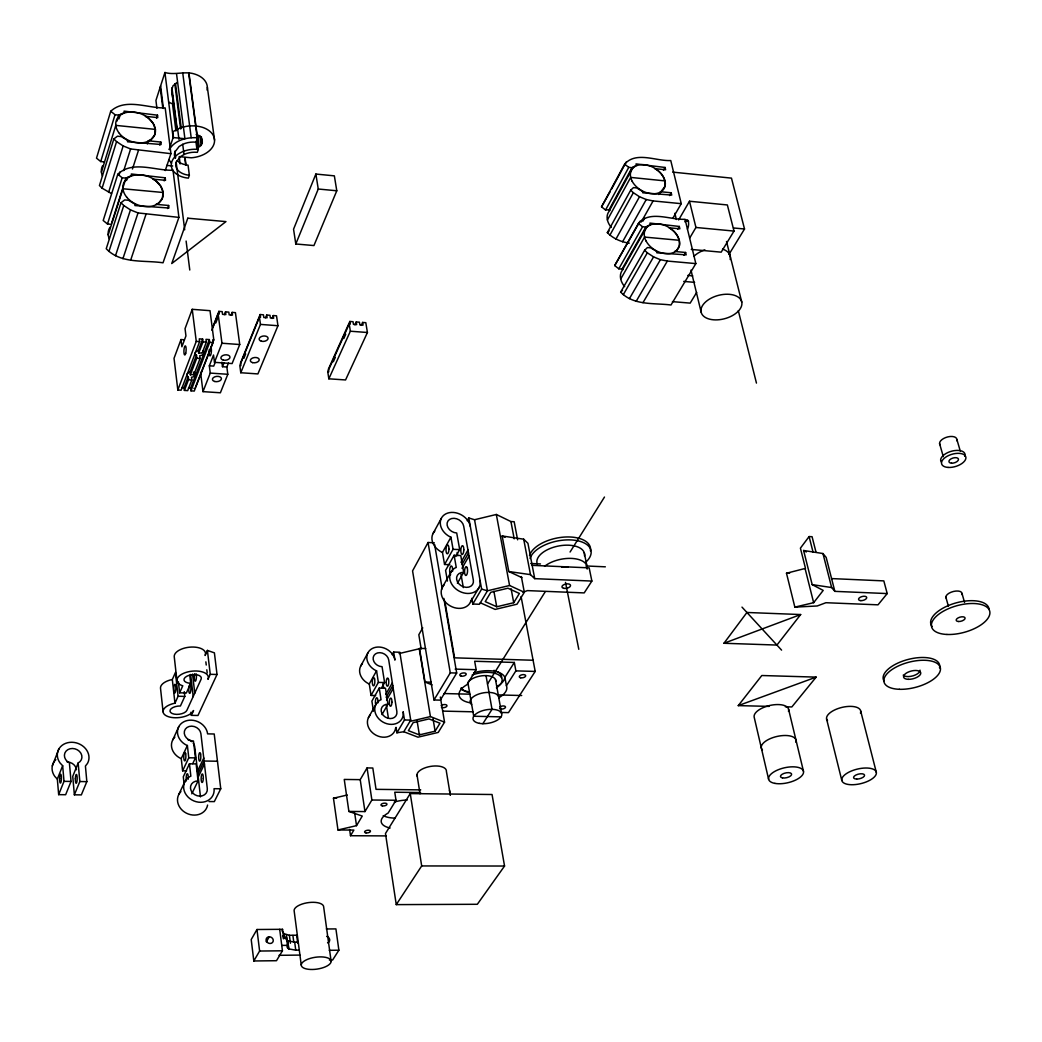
<?xml version="1.0" encoding="UTF-8"?>
<svg xmlns="http://www.w3.org/2000/svg" width="1042" height="1042" viewBox="0 0 1042 1042"><rect width="100%" height="100%" fill="white"/><g stroke="black" fill="none" stroke-linecap="round" stroke-linejoin="round"><path stroke-width="1.5" d="M176.775 130.055L171.67 89.925L173.024 85.757L177.231 82.461M117.798 174.248L122.174 177.778L125.978 178.143L131.487 175.538L131.305 173.988L165.222 177.817L165.522 180.318L152.979 179.133L155.909 180.852L160.833 186.336L163.099 192.496L162.305 198.384L158.605 203.125L156.013 204.336L168.622 205.482L168.934 208.022L134.952 205.574L134.77 204.011L128.505 200.272L124.675 199.921L120.989 202.747L106.232 248.725C120.729 264.121 144.213 259.979 163.021 262.805L178.911 217.387L173.011 170.25C155.427 170.875 132.568 160.09 117.798 174.248L103.197 220.513L107.482 223.991L111.22 224.317M165.248 170.562L170.927 153.669L165.196 107.925C147.86 108.42 125.509 97.622 110.726 111.26L115.037 114.724L118.801 115.115L124.232 112.64L124.063 111.129L157.498 115.18L157.798 117.603L145.424 116.339L148.316 118.033L153.161 123.399L155.375 129.39L154.594 135.095L150.934 139.654L148.368 140.8L147.365 143.887M197.772 135.734L199.256 146.935C204.883 143.549 202.174 135.486 196.156 134.574M194.698 673.874L194.502 674.76A4.298 1.055 -88.4 0 0 194.633 680.322A4.298 1.055 -88.4 0 0 196.026 679.931L196.222 679.032A4.298 1.055 -88.4 0 0 196.183 673.835M279.699 929.334L282.434 950.799L276.495 960.711L253.818 960.971L251.213 939.545L256.97 929.503L282.538 929.308L282.056 930.936L284.036 933.71L289.389 935.286L296.657 935.221L297.712 943.205M110.726 111.26L96.502 158.15L100.722 161.549L104.408 161.901M100.722 161.549L115.037 114.724M101.4 172.112L115.779 125.392L155.375 129.39M116.938 121.146L118.801 115.115M118.905 118.957L120.312 114.425M148.368 140.8L160.807 142.038L161.106 144.499L127.593 141.79L127.424 140.266L121.25 136.58L117.472 136.202L113.839 138.912L99.446 185.528L102.103 188.198L111.494 193.591M102.103 188.198L116.561 141.621L113.839 138.912M108.576 192.418L123.164 145.932L116.561 141.621M118.996 175.056L119.973 171.969M123.737 170.614L130.615 148.954L170.927 153.669M107.482 223.991L122.174 177.778M111.715 222.78L125.978 178.143M108.199 234.867L122.943 188.771L163.099 192.496M126.525 180.5L127.515 177.414M132.464 169.038L138.417 150.504M207.111 90.12A23.888 16.164 -5.2 0 0 194.802 74.086C184.968 70.778 174.848 75.454 164.923 72.51L155.935 100.436L156.912 108.329M108.941 251.448L123.751 205.521L120.989 202.747M156.521 118.176L157.498 115.18M115.506 255.733L130.458 209.885L123.751 205.521M159.791 145.125L160.807 142.038M122.917 258.69L138.026 212.933L178.911 217.387M130.68 260.135L145.945 214.444M169.195 149.319L173.128 137.544L164.923 72.51M164.18 180.878L165.222 177.817M167.58 208.53L168.622 205.482M196.951 149.436L195.987 142.181L197.511 137.791L188.941 72.901M177.14 160.65A17.584 11.54 -5.6 0 0 188.055 165.157L189.357 175.264L188.355 178.13A22.077 14.419 -5.6 0 1 171.839 161.679A22.077 14.419 -5.6 0 1 198.345 149.397L197.003 139.237M198.345 149.397L197.329 152.327A17.623 11.514 -5.6 0 0 184.03 154.503L180.435 156.652L176.163 162.187L184.695 229.787M181.008 339.549L174.027 358.331L177.83 389.968L181.126 390.19L199.634 341.607L199.282 338.845L202.643 339.093L202.995 341.854L198.644 353.212A4.585 2.709 -6.1 0 1 202.122 353.186L206.342 342.102L205.99 339.34L209.338 339.575L209.702 342.336L190.973 390.841L194.255 391.063L213.05 342.584L212.685 339.822L213.805 339.913L210.015 310.685L192.236 309.318L185.046 328.647L185.945 335.902L181.894 346.778L181.008 339.549L184.2 339.77M177.83 389.968L196.261 341.359L192.236 309.318M194.437 372.398A4.533 2.657 -6 0 1 195.57 375.211A4.533 2.657 -6 0 1 191.494 377.217L191.832 379.952L187.69 390.62L184.408 390.411L184.069 387.676L188.263 376.722A4.533 2.657 -6 0 1 186.935 374.26A4.533 2.657 -6 0 1 190.022 372.098L196.495 355.179A4.585 2.722 -6.1 0 1 195.167 352.665A4.585 2.722 -6.1 0 1 198.293 350.451L202.643 339.093M184.408 390.411L188.602 379.457L188.263 376.722M202.747 350.776A4.585 2.722 -6.1 0 1 203.88 353.642A4.585 2.722 -6.1 0 1 199.751 355.687L200.103 358.448L193.812 374.794A4.546 2.657 -6 0 0 190.36 374.833L196.834 357.94L196.495 355.179M212.62 327.631L218.872 311.363L222.193 311.623L222.545 314.345L225.867 314.593L225.502 311.871L228.81 312.131L229.175 314.853L232.483 315.101L232.119 312.379L235.427 312.639L239.738 344.524L232.105 363.567L214.483 362.329L213.532 355.022L209.325 365.794L210.263 373.088L202.982 391.636L220.383 392.782L227.807 374.286L226.843 367.018L228.459 362.994M211.865 330.262L218.13 313.994L219.237 314.085L218.872 311.363M190.973 390.841L190.634 388.119L209.338 339.575M215.811 322.955L217.518 318.513M195.596 386.895L213.805 339.913M52.334 765.818L58.873 749.003M230.959 315.335L232.119 312.379M224.408 314.658L225.502 311.871M214.483 362.329L221.972 343.235L218.13 313.994M215.303 362.069L213.714 366.107L209.325 365.794M57.336 779.116L62.65 765.727L60.084 763.004A16.073 13.715 18.8 0 1 71.885 742.269A16.073 13.715 18.8 0 1 87.476 763.421L85.418 766.052L86.838 781.63L81.341 794.89L74.373 794.812L72.745 776.368L78.15 762.991A8.896 7.594 18.8 0 0 79.413 751.347A8.896 7.594 18.8 0 0 66.024 751.152A8.896 7.594 18.8 0 0 69.397 762.861L71.038 781.422L65.646 794.72L58.665 794.642L57.336 779.116L54.796 776.42A15.943 13.663 18.6 0 1 55.864 759.657M226.843 367.018L222.48 366.706L224.069 362.681M58.665 794.642L64.005 781.344L62.65 765.727M315.869 174.053L293.557 229.201L295.798 243.984L313.942 245.56L336.787 190.777L334.352 175.851L315.869 174.053L318.253 189.019L295.798 243.984M260.148 314.541L260.539 317.25L259.445 317.172L239.816 365.599L240.78 372.736L257.908 373.922L277.954 325.729L276.521 315.804L273.251 315.557L273.642 318.253L270.373 318.005L269.982 315.296L266.713 315.049L267.091 317.758L263.821 317.497L263.431 314.801L260.148 314.541L240.52 362.994L240.884 365.677M243.867 358.331L245.651 353.928M240.78 372.736L260.461 324.401L259.445 317.172M74.373 794.812L79.83 781.539L78.15 762.991M265.567 317.81L266.713 315.049M272.04 318.487L273.251 315.557M174.965 703.233L172.321 679.54L175.421 672.494L178.091 696.251L174.965 703.233L173.949 703.402A15.526 7.45 -6.5 0 0 167.983 716.557A15.526 7.45 -6.5 0 0 193.565 710.527L191.35 715.346L197.967 715.489L217.023 674.487L214.405 652.852L207.397 650.416L205.105 655.496A15.721 7.815 -6.6 0 0 191.389 647.056A15.721 7.815 -6.6 0 0 174.235 656.655L176.932 680.569M189.774 675.32L190.699 683.278L186.362 692.982L179.628 692.813L178.377 681.715M179.628 692.813L182.793 685.753L181.946 685.532A15.799 7.737 -6.6 0 1 179.458 675.815A15.799 7.737 -6.6 0 1 198.84 671.191A15.799 7.737 -6.6 0 1 207.944 679.332L210.263 674.304L207.397 650.416M362.616 322.434L363.059 325.117L359.868 324.87L359.425 322.199L356.234 321.952L356.677 324.622L353.472 324.375L353.043 321.704L349.838 321.457L328.386 369.168L328.79 371.812L327.748 371.733L328.842 378.806L345.566 379.952L367.422 332.502L365.807 322.681L362.616 322.434L361.3 325.325M327.748 371.733L349.213 324.049L350.281 324.127L349.838 321.457M333.349 361.691L335.303 357.367M343.769 338.585L345.723 334.248M328.842 378.806L350.359 331.213L349.213 324.049M354.931 324.83L356.234 321.952M184.278 691.667L184.812 696.408L180.435 705.968A8.596 4.116 -6.5 0 0 170.198 709.98A8.596 4.116 -6.5 0 0 176.606 714.382A8.596 4.116 -6.5 0 0 186.857 710.37L201.132 679.15A8.74 4.285 -6.6 0 0 194.646 674.552A8.74 4.285 -6.6 0 0 184.187 678.681A8.74 4.285 -6.6 0 0 190.699 683.278M172.803 739.82L178.833 726.6M186.609 770.872L182.624 770.819L181.256 758.589L187.378 745.486L186.414 745.121A15.448 13.038 23.4 0 1 183.718 721.832A15.448 13.038 23.4 0 1 207.605 733.868L214.222 733.998L220.748 788.768L214.326 801.598L209.012 801.545M182.624 770.819L188.771 757.781L187.378 745.486M191.793 793.822L198.045 780.914L196.143 763.903L189.449 763.799L183.288 776.811L184.147 784.509M192.705 763.669L195.453 757.886L193.473 741.031A8.557 7.216 23.4 0 1 184.291 733.438A8.557 7.216 23.4 0 1 191.741 726.144A8.557 7.216 23.4 0 1 200.911 733.737L207.306 788.612A8.636 7.385 24.1 0 1 199.777 796.14A8.636 7.385 24.1 0 1 190.504 788.429A8.636 7.385 24.1 0 1 198.045 780.914M178.82 794.408L184.968 781.474M200.468 796.883L197.55 771.028L203.802 758.016M197.889 774.024L204.154 761.025L217.465 761.233M198.227 777.006L204.493 764.033M169.325 149.644C174.678 139.98 187.182 137.036 197.511 137.791M633.197 167.046L609.948 209.65L605.558 210.002L601.534 206.824L624.64 164.128C636.102 150.96 656.304 161.341 670.761 160.546L681.247 203.672L673.171 217.661M610.026 191.936L601.534 206.824M611.563 189.084L626.203 162.044M605.558 210.002L628.743 167.371L631.999 167.697L636.336 165.326L636.011 163.907L665.07 167.462L665.617 169.755L654.884 168.648C661.11 172.034 666.138 178.924 665.017 186.271L658.818 194.515M608.762 210.315L631.999 167.697M360.636 666.177L367.839 652.969M434.319 542.804L428.054 542.504L412.567 570.886L434.006 699.977L440.336 700.133L456.696 673.041L443.866 598.395M432.938 533.699L441.3 518.369M607.408 219.966L630.684 177.414L664.991 180.891M629.316 243.125C621.149 242.044 613.126 238.579 607.33 232.626L630.697 190.178L633.458 187.612L636.727 187.938L642.458 191.363L642.797 192.796L671.738 195.088L671.178 192.77L660.407 191.702M609.922 235.127L633.354 192.718L630.697 190.178M615.965 239.061L639.514 196.73L646.248 199.53L653.1 200.924L681.247 203.672M375.68 695.561L371.03 695.444L369.272 683.93L376.566 670.814L375.667 670.462A14.731 11.983 28.8 0 1 372.215 648.528A14.731 11.983 28.8 0 1 394.944 660.094L393.655 652.045L399.815 652.24L410.717 720.113L403.814 731.731L396.911 732.8L396.051 727.329M449.844 564.699L444.556 564.464L442.472 552.403L450.939 537.19L449.962 536.799A15.877 12.361 29.2 0 1 445.872 513.836A15.877 12.361 29.2 0 1 470.307 526.379M622.582 241.783L646.248 199.53M392.183 654.676L393.655 652.045M467.233 520.74L468.796 517.965L474.54 519.737L496.331 514.474L510.932 521.56L514.175 521.729L517.613 539.821M663.48 170.289L665.07 167.462M371.03 695.444L378.363 682.393L376.566 670.814M444.556 564.464L453.062 549.316L450.939 537.19M614.715 265.567L638.407 223.444C649.791 209.82 670.436 220.175 685.05 219.276L695.835 263.6L670.996 304.993C654.155 302.844 633.562 305.775 620.667 292.099L644.633 250.236L647.434 247.553L650.742 247.853L656.538 251.317L656.89 252.802L686.183 254.86L685.61 252.477L674.695 251.487L676.766 250.327L679.345 245.847C680.452 238.344 675.411 231.246 669.029 227.781L679.879 228.81L679.319 226.453L649.908 223.092L650.247 224.551L645.871 227.052L622.048 269.096L618.805 268.81L614.715 265.567L639.996 221.282M641.208 222.024L653.1 200.924M381.984 714.591L387.937 704.249L385.488 688.228L379.249 688.072L371.903 701.097L373.453 711.256M457.399 583.273L463.677 572.345L460.772 555.555L454.117 555.256L445.585 570.391L447.435 581.032M642.966 221.086L644.555 218.273M381.646 687.772L384.602 682.562L382.062 666.685A8.154 6.63 28.8 0 1 373.205 659.456A8.154 6.63 28.8 0 1 379.848 652.67A8.154 6.63 28.8 0 1 388.705 659.899L396.872 711.582A8.245 6.786 29.8 0 1 390.164 718.576A8.245 6.786 29.8 0 1 381.216 711.23A8.245 6.786 29.8 0 1 387.937 704.249M455.823 556.493L459.717 549.616L456.709 532.996A8.779 6.838 29.2 0 1 447.148 525.259A8.779 6.838 29.2 0 1 454.091 518.317A8.779 6.838 29.2 0 1 463.664 526.054L473.342 580.186A8.883 7.007 30 0 1 466.334 587.362A8.883 7.007 30 0 1 456.657 579.508A8.883 7.007 30 0 1 463.677 572.345M618.805 268.81L642.575 226.739L645.871 227.052M368.438 717.599L375.784 704.639A4.09 1.276 -88.5 0 1 375.42 702.881L375.407 701.826A4.09 1.276 -88.5 0 1 376.605 697.775A4.09 1.276 -88.5 0 1 377.92 700.797L377.946 701.852A4.09 1.276 -88.5 0 1 377.868 702.92M442.199 587.558L450.743 572.501M647.082 226.361L623.246 268.393L622.048 269.096M620.706 279.048L644.581 237.081L679.293 240.285M422.765 627.818L418.832 634.734L421.189 648.997M669.576 195.583L671.178 192.77M385.696 694.493L392.365 682.771M460.955 562.367L468.001 549.994M386.126 697.319L392.821 685.597M462.062 564.308L468.535 552.963M386.569 700.133L393.264 688.436M462.01 568.281L469.069 555.933M623.311 294.652L647.329 252.828L644.633 250.236M629.446 298.624L653.581 256.879L660.407 259.705L667.349 261.06L695.835 263.6M678.655 219.927L689.491 201.236L727.368 204.961L734.011 231.077L721.181 252.164L691.276 249.429M677.691 229.24L679.319 226.453M636.141 301.372L660.407 259.705M253.818 960.971L259.614 951.033L256.97 929.503M360.219 779.65L344.251 779.442L348.888 811.431L364.96 811.575L360.219 779.65L367.071 767.928L372.815 768.019L376.032 789.341L420.734 789.875M266.348 941.799L269.279 936.784M642.966 302.675L667.349 261.06M470.502 602.094L479.268 587.167M396.911 732.8L404.478 719.97L403.163 711.725A14.888 12.257 29.8 0 1 393.485 724.242A14.888 12.257 29.8 0 1 376.423 715.541A14.888 12.257 29.8 0 1 380.239 700.042L381.046 699.729L379.249 688.072M474.54 519.737L487.448 590.801L479.437 604.282L472.834 604.021L481.625 589.121L468.796 517.965M689.674 238.097L695.939 227.469L689.491 201.236M683.969 255.251L685.61 252.477M386.165 835.905L350.503 835.723L353.876 830.07L337.973 829.966L333.466 798.224L347.286 795.007M337.973 829.966L356.52 825.655L362.264 816.068L348.888 811.431M364.96 811.575L371.877 800.009L367.071 767.928M434.006 699.977L450.274 672.858L428.054 542.504M419.848 734.102L419.366 734.897L408.373 730.663L413.14 722.653L429.017 718.915L439.971 723.226L435.1 731.197L419.366 734.897L417.1 720.908M696.681 292.398L690.169 303.118L672.455 301.633M513.719 602.719L519.385 593.458L507.936 588.209L490.782 592.312L485.246 601.612L496.734 606.77L513.719 602.719L511.114 588.756M728.892 254.522L744.522 229.006L731.471 178.13L672.676 172.112M420.564 792.532L394.762 792.233L396.012 800.256L388.158 813.047A22.442 9.847 -9.1 0 0 390.125 828.012M498.74 697.775A24.213 11.514 -10 0 0 506.412 685.727L515.881 670.866L514.331 662.452L474.67 661.253L476.168 669.706L466.972 684.672A24.213 11.514 -10 0 0 469.851 702.725M440.336 697.033L444.543 722.158L438.239 732.422L417.985 737.176L403.814 731.731M521.352 576.565L524.321 592.286L517.001 604.204L495.132 609.414L480.323 602.797M410.248 793.574L385.475 833.522L396.26 904.625L477.327 904.287L504.549 866.032L492.045 794.512L410.248 793.574L421.684 865.941L396.26 904.625M487.5 683.995L545.135 591.895M570.078 552.026L604.477 497.047M506.412 685.727L504.888 677.365L514.331 662.452M482.863 723.695L492.019 709.341L486.015 675.607M326.328 928.982L335.915 928.904L338.884 950.2L332.593 960.047L329.402 960.073M532.175 565.35L589.173 567.864L591.869 581.071L584.197 592.911L527.369 590.606L522.993 592.312M521.078 596.545L535.197 671.426L508.47 712.624L500.473 712.441M723.956 643.266L746.932 612.475L800.66 614.546L776.928 645.063L723.956 643.266L800.66 614.546M816.042 552.312L812.07 536.708L809.1 536.565L800.412 548.157L805.492 568.372L786.489 573.243L794.851 607.121L817.215 605.975L825.915 602.719L878.015 604.829L887.211 593.575L883.824 580.889L831.581 578.584M794.851 607.121L813.646 602.68L823.206 590.41L812.187 584.627L803.603 550.489L822.959 553.536L826.163 557.418L834.85 591.361L887.211 593.575M769.113 706.385L738.27 705.616L761.819 675.516L816.147 677.118L791.842 706.945L785.342 706.789M620.667 292.099L622.517 290.314M607.33 232.626L609.153 230.92M180.123 163.946L179.198 156.613L191.285 157.798A24.187 15.969 -5.5 0 0 213.923 144.226A24.187 15.969 -5.5 0 0 201.887 127.137C192.08 124.428 181.061 125.991 172.738 131.93L173.48 137.831M195.974 142.181A17.584 11.54 -5.6 0 0 182.728 144.343L179.133 146.492L174.874 152.041A17.584 11.54 -5.6 0 0 175.225 158.019M738.27 705.616L816.147 677.118M524.321 592.286L509.577 585.5L487.448 590.801L481.625 589.121M399.073 653.568L419.249 648.775L430.424 716.583L444.543 722.158M409.949 721.416L430.424 716.583M172.321 679.54L171.318 679.71A15.448 7.528 -6.5 0 0 160.507 688.202L163.086 711.829M786.489 573.243L789.667 573.087M279.035 955.319L299.914 955.084M281.757 945.407L287.462 945.354A11.814 4.754 -8.1 0 0 288.634 948.832L295.746 950.213A11.788 4.741 -8.1 0 0 298.754 950.004M259.614 951.033L282.434 950.799M329.246 950.304L338.884 950.2M288.634 948.832L287.605 940.809A11.762 4.767 -8.1 0 1 286.42 937.305L283.567 937.331L282.538 929.308M421.684 865.941L504.549 866.032M371.877 800.009L396.012 800.256M220.748 788.768L214.053 788.69A15.617 13.351 24.1 0 1 203.086 802.132A15.617 13.351 24.1 0 1 185.15 793.079A15.617 13.351 24.1 0 1 189.97 776.524L190.855 776.199L189.449 763.799M333.466 798.224L336.631 798.263M64.005 781.344L71.038 781.422M79.83 781.539L86.838 781.63M188.771 757.781L195.453 757.886M404.478 719.97L410.717 720.113M442.928 711.113L473.302 711.816M501.059 716.857L473.719 716.245L467.858 682.536A14.484 6.929 -10 0 1 484.178 675.62A14.484 6.929 -10 0 1 495.758 681.377M444.074 693.542L469.942 694.193M497.425 694.897L521.69 695.522M178.091 696.251L184.812 696.408M425.696 648.554L419.483 648.358L425.032 682.028L431.297 682.197M378.363 682.393L384.602 682.562M450.274 672.858L456.696 673.041M210.263 674.304L217.023 674.487M455.185 669.107L476.168 669.706M515.881 670.866L535.197 671.426M533.087 660.25L454.586 657.841L444.856 601.286M534.728 578.649L527.929 543.299L523.696 539.196L502.153 535.966L508.796 571.524L530.482 574.637L534.728 578.649L591.869 581.071M530.73 563.501L540.459 563.943M585.878 565.962L605.35 566.822M453.062 549.316L459.717 549.616M297.712 941.994A11.762 4.767 -8.1 0 1 294.704 942.189L287.605 940.809M181.881 387.533L184.069 387.676M188.459 387.976L190.634 388.119M193.916 388.327L195.01 388.405M210.263 373.088L227.807 374.286M196.261 341.359L199.634 341.607M202.995 341.854L206.342 342.102M209.702 342.336L213.05 342.584M221.972 343.235L239.738 344.524M260.461 324.401L277.954 325.729M350.359 331.213L367.422 332.502M683.721 281.405L694.61 282.356M687.85 275.414L692.709 275.83M685.454 220.93L688.593 221.23M733.529 227.964L744.522 229.006M318.253 189.019L336.787 190.777M695.939 227.469L734.011 231.077M166.811 165.391L172.646 165.952M173.128 137.544L184.916 138.729L176.528 73.774M812.187 584.627L831.646 587.545L834.85 591.361M181.256 758.589L180.305 758.237A15.33 12.986 23.3 0 1 174.861 737.098M369.272 683.93L368.373 683.578A14.627 11.944 28.8 0 1 362.447 663.637M442.472 552.403L441.508 552.026A15.747 12.322 29.1 0 1 434.827 531.081M130.458 209.885L138.026 212.933M123.164 145.932L130.615 148.954M425.032 682.028L432.065 684.881M168.687 102.194L172.477 103.822L175.942 131.018M508.796 571.524L521.925 577.633M502.153 535.966L505.057 537.346M803.603 550.489L806.352 551.973M633.354 192.718L639.514 196.73M647.329 252.828L653.581 256.879M624.64 164.128L628.743 167.371M638.407 223.444L642.575 226.739M741.995 607.121L781.578 650.117M168.882 159.634L171.526 163.268M956.882 439.45L960.281 451.069M939.571 443.618L943.323 456.683M962.013 593.458L964.553 602.445M945.889 597.248L948.402 606.249M822.959 553.536L831.646 587.545M171.67 89.925L176.684 127.267M860.692 711.035L876.348 772.435A17.74 7.476 -13.5 0 1 851.522 784.73A17.74 7.476 -13.5 0 1 849.308 771.953A17.74 7.476 -13.5 0 1 876.348 772.435M809.1 536.565L813.06 552.169M726.508 241.497L741.774 302.128A20.931 12.074 -14.7 0 1 713.366 319.79A20.931 12.074 -14.7 0 1 709.198 299.262A20.931 12.074 -14.7 0 1 741.774 302.128M805.153 568.815L813.646 602.68M738.309 310.672L756.453 383.091M826.58 718.967L841.793 780.393M690.989 270.125L701.149 312.144M674.851 213.271L676.349 219.484M788.586 709.263L803.486 771.314M768.631 779.364L754.2 717.287A17.662 7.919 -13 0 1 771.783 705.082A17.662 7.919 -13 0 1 788.468 711.399M584.249 552.703L586.92 565.832M565.506 582.413L578.792 649.296M523.696 539.196L530.482 574.637M510.932 521.56L514.201 538.844M496.331 514.474L509.577 585.5M493.895 591.257L496.734 606.77M495.51 679.592L501.554 713.223M457.125 552.403L457.685 555.581M471.818 598.29L472.834 604.021M454.117 555.256L456.266 567.486L455.393 567.786A16.047 12.66 30 0 0 451.616 583.911A16.047 12.66 30 0 0 469.981 593.354A16.047 12.66 30 0 0 480.062 580.472M460.955 574.038L463.325 587.61M434.592 544.393L442.238 588.86M450.326 795.241L446.38 771.432A14.875 6.721 -9.4 0 0 430.398 766.43A14.875 6.721 -9.4 0 0 417.334 776.42M449.467 790.214L450.222 794.772M433.042 718.772L435.1 731.197M416.982 774.701L420.03 793.783M383.026 683.656L383.756 688.215M386.295 704.509L388.419 718.316M354.671 812.968L356.52 825.655M349.591 829.393L350.503 835.723M331.135 961.414A15.083 5.978 -8.3 0 0 308.849 958.835A15.083 5.978 -8.3 0 0 308.575 969.307A15.083 5.978 -8.3 0 0 331.135 961.414L323.684 907.061A14.914 6.174 -8.2 0 0 308.953 902.541A14.914 6.174 -8.2 0 0 294.105 910.539L301.242 965.022M207.358 87.281L214.548 140.123M201.353 136.736L202.2 143.132M199.817 135.538L201.093 145.151M188.667 72.875L197.225 137.765M221.881 362.186L222.48 366.706M182.715 72.771L191.194 137.7M294.704 942.189L295.746 950.213M292.906 935.469L293.727 941.851M289.389 935.286L290.418 943.271M287.787 940.887L288.829 948.91M286.368 934.687L287.188 941.082M286.42 937.305L287.462 945.354M175.512 83.516L181.295 128.505M185.072 157.72L186.01 165.04M184.786 157.694L185.736 165.014M182.715 144.343L184.017 154.516M284.036 933.71L284.661 938.516M174.822 83.933L180.605 128.934M282.981 935.638L283.385 938.842M177.622 128.987L178.937 139.315M171.943 87.802L177.27 129.547M174.782 151.233L175.616 157.85M186.114 241.054L189.774 270.021M198.293 350.451L198.644 353.212M200.572 372.398L202.982 391.636M160.598 85.926L163.412 108.446M160.194 87.189L162.799 108.094M193.473 372.059L193.812 374.794M190.022 372.098L190.36 374.833M205.86 661.852L206.238 665.03M206.811 669.798L207.189 672.976M192.562 674.2L194.763 693.191M197.55 771.028L194.711 746.88A8.479 7.19 23.3 0 0 193.187 743.167M190.647 674.487L193.2 696.616M190.986 712.207L191.35 715.346M189.357 175.264A17.623 11.514 -5.6 0 1 176.163 162.187M210.927 347.181A4.533 1.12 -86.6 0 1 211.187 353.121A4.533 1.12 -86.6 0 1 209.585 355.491A4.533 1.12 -86.6 0 1 209.325 349.552M191.832 379.952A4.546 2.657 -6 0 1 188.602 379.457M200.103 358.448A4.585 2.709 -6.1 0 1 196.834 357.94M102.494 176.124A20.085 14.575 20.2 0 1 102.533 165.847M109.319 238.996A20.345 15.031 20.3 0 1 109.996 227.26M827.556 720.79A17.506 7.737 -13.7 0 1 842.183 707.349A17.506 7.737 -13.7 0 1 860.458 713.145M762.457 749.94A17.766 7.789 -12.9 0 1 776.837 736.486A17.766 7.789 -12.9 0 1 795.854 742.191M883.955 680.882A29.046 13.012 -14.5 0 1 909.666 659.065A29.046 13.012 -14.5 0 1 939.519 667.935M920.034 670.149A8.87 3.973 -14.5 0 1 913.066 675.815A8.87 3.973 -14.5 0 1 903.219 675.125M722.549 249.129A20.71 12.257 -14.9 0 1 730.168 259.497M694.011 256.228A20.71 12.257 -14.9 0 1 704.887 249.885M684.985 221.933A5.301 2.123 -84.1 0 1 688.254 221.178A5.301 2.123 -84.1 0 1 687.446 229.11M327.553 942.841A3.66 3.204 32 0 0 328.347 942.502L328.998 941.968A3.66 3.204 32 0 0 326.667 936.406M611.302 227.377A18.391 12.882 29.7 0 1 610.078 210.302M624.679 286.641A18.626 13.246 30.4 0 1 623.377 269.07M941.239 461.997A12.595 6.382 -16.4 0 1 952.258 451.03A12.595 6.382 -16.4 0 1 964.788 456.344M939.975 444.739A8.935 4.585 -16.5 0 1 947.79 436.898A8.935 4.585 -16.5 0 1 956.699 440.714M946.266 598.186A8.297 3.868 -15.4 0 1 953.56 591.439A8.297 3.868 -15.4 0 1 961.831 594.526M932.069 626.529A30.088 13.833 -15.3 0 1 954.719 603.279A30.088 13.833 -15.3 0 1 989.092 609.466M394.319 802.04A22.403 9.886 -9.1 0 1 407.266 800.009M395.348 818.126A22.39 9.899 -9.1 0 1 383.235 815.612M537.242 563.956A24.213 12.426 -11.3 0 1 559.606 545.813A24.213 12.426 -11.3 0 1 584.484 555.946M561.833 567.278A8.675 4.415 -11.3 0 1 568.242 567.082M544.536 566.353A24.292 12.348 -11.3 0 1 572.227 558.447A24.292 12.348 -11.3 0 1 587.154 569.075M530.065 558.499A31.195 16.008 -11.3 0 1 572.071 539.99A31.195 16.008 -11.3 0 1 585.5 562.459M529.505 555.581A31.169 16.034 -11.3 0 1 563.761 537.112A31.169 16.034 -11.3 0 1 590.423 550.905M471.218 599.997A15.917 12.621 30 0 1 450.274 605.936A15.917 12.621 30 0 1 444.1 584.862M452.554 571.394A4.415 1.472 -87.6 0 0 452.28 567.187L451.981 566.522A4.415 1.472 -87.6 0 0 450.04 567.89A4.415 1.472 -87.6 0 0 450.027 573.673L450.326 574.337A4.415 1.472 -87.6 0 0 450.665 574.728M473.602 672.832A24.174 11.566 -10 0 1 504.888 677.365M504.784 677.587A24.161 11.579 -10 0 1 496.734 686.691M467.923 691.614A24.161 11.579 -10 0 1 460.72 688.983M441.131 705.655A3.204 1.524 -9.6 0 1 445.755 704.666A3.204 1.524 -9.6 0 1 446.145 706.867A3.204 1.524 -9.6 0 1 441.469 707.466M499.756 707.049A3.178 1.498 -10.2 0 1 504.549 706.124A3.178 1.498 -10.2 0 1 504.237 708.482A3.178 1.498 -10.2 0 1 499.561 708.586M493.869 670.384A20.918 10.016 -10 0 1 496.5 671.256M497.633 671.79A20.918 10.016 -10 0 1 501.593 677.925M472.156 675.047A20.931 10.003 -10 0 1 498.076 674.552A20.931 10.003 -10 0 1 496.422 687.798M468.692 692.539A20.931 10.003 -10 0 1 461.228 687.681M471.609 704.522A14.536 6.877 -10.1 0 1 481.56 693.217A14.536 6.877 -10.1 0 1 498.766 698.127M395.673 727.915A14.77 12.217 29.7 0 1 376.279 735.339A14.77 12.217 29.7 0 1 370.275 714.981M187.794 739.638A8.479 7.19 23.3 0 1 191.702 741.617M207.592 805.062A15.487 13.299 24 0 1 186.427 813.19A15.487 13.299 24 0 1 180.904 791.607M188.211 779.247A4.285 1.055 -88.8 0 0 188.276 778.14L188.263 777.032A4.285 1.055 -88.8 0 0 187.208 773.75A4.285 1.055 -88.8 0 0 186.179 777.879L186.179 778.986A4.285 1.055 -88.8 0 0 186.401 780.94M67.131 761.949A8.818 7.554 18.6 0 1 76.47 769.751M75.35 778.726L75.35 779.872A4.402 0.912 -88.7 0 0 76.248 783.245A4.402 0.912 -88.7 0 0 77.173 778.999L77.173 777.853A4.402 0.912 -88.7 0 0 76.261 774.48A4.402 0.912 -88.7 0 0 75.35 778.726M59.628 778.53L59.628 779.677A4.415 0.886 -88.7 0 0 60.514 783.063A4.415 0.886 -88.7 0 0 61.4 778.804L61.413 777.658A4.415 0.886 -88.7 0 0 60.527 774.271A4.415 0.886 -88.7 0 0 59.628 778.53M187.794 218.195L171.735 263.548L225.945 221.607L187.794 218.195M174.926 684.438L174.652 684.581A4.285 1.029 -88.4 0 0 173.78 689.27A4.285 1.029 -88.4 0 0 174.691 692.995L174.965 692.852A4.285 1.029 -88.4 0 0 175.851 688.15A4.285 1.029 -88.4 0 0 174.926 684.438M189.957 684.828L189.683 684.972A4.272 1.055 -88.3 0 0 188.771 689.648A4.272 1.055 -88.3 0 0 189.722 693.36L189.996 693.217A4.272 1.055 -88.3 0 0 190.907 688.541A4.272 1.055 -88.3 0 0 189.957 684.828M467.194 567.838L466.907 567.174A4.402 1.485 -87.5 0 0 464.94 568.541A4.402 1.485 -87.5 0 0 464.927 574.298L465.214 574.963A4.402 1.485 -87.5 0 0 467.181 573.608A4.402 1.485 -87.5 0 0 467.194 567.838M388.471 679.241L388.223 678.602A4.064 1.276 -88.5 0 0 386.543 679.658A4.064 1.276 -88.5 0 0 386.53 685.011L386.777 685.649A4.064 1.276 -88.5 0 0 388.471 684.594A4.064 1.276 -88.5 0 0 388.471 679.241M374.547 678.863L374.299 678.212A4.077 1.263 -88.4 0 0 372.645 679.28A4.077 1.263 -88.4 0 0 372.619 684.633L372.867 685.284A4.077 1.263 -88.4 0 0 374.521 684.229A4.077 1.263 -88.4 0 0 374.547 678.863M200.585 753.991L200.39 753.288A4.259 1.068 -88.8 0 0 198.983 754.265A4.259 1.068 -88.8 0 0 198.931 759.865L199.139 760.556A4.259 1.068 -88.8 0 0 200.546 759.592A4.259 1.068 -88.8 0 0 200.585 753.991M185.645 753.744L185.45 753.04A4.259 1.042 -88.7 0 0 184.069 754.017A4.259 1.042 -88.7 0 0 184.004 759.631L184.213 760.321A4.259 1.042 -88.7 0 0 185.58 759.357A4.259 1.042 -88.7 0 0 185.645 753.744M463.82 549.863L463.794 548.73A4.376 1.485 -87.5 0 0 462.231 545.761A4.376 1.485 -87.5 0 0 460.838 550.28L460.864 551.4A4.376 1.485 -87.5 0 0 462.427 554.383A4.376 1.485 -87.5 0 0 463.82 549.863M448.959 549.173L448.933 548.053A4.389 1.459 -87.4 0 0 447.396 545.07A4.389 1.459 -87.4 0 0 446.015 549.603L446.041 550.723A4.389 1.459 -87.4 0 0 447.578 553.706A4.389 1.459 -87.4 0 0 448.959 549.173M391.935 702.191L391.922 701.136A4.09 1.289 -88.4 0 0 390.594 698.127A4.09 1.289 -88.4 0 0 389.369 702.152L389.382 703.22A4.09 1.289 -88.4 0 0 390.711 706.229A4.09 1.289 -88.4 0 0 391.935 702.191M203.281 778.348L203.281 777.228A4.272 1.068 -88.7 0 0 202.2 773.959A4.272 1.068 -88.7 0 0 201.158 778.074L201.158 779.182A4.272 1.068 -88.7 0 0 202.239 782.464A4.272 1.068 -88.7 0 0 203.281 778.348M223.262 360.076A4.572 2.696 -6.6 0 0 229.995 357.132A4.572 2.696 -6.6 0 0 223.092 355.387A4.572 2.696 -6.6 0 0 223.262 360.076M214.769 381.502A4.52 2.644 -6.4 0 0 221.425 378.611A4.52 2.644 -6.4 0 0 214.587 376.917A4.52 2.644 -6.4 0 0 214.769 381.502M185.723 353.238A4.546 1.081 -86.7 0 0 185.437 345.944A4.546 1.081 -86.7 0 0 183.926 352.118A4.546 1.081 -86.7 0 0 185.723 353.238M261.399 341.229A4.507 2.696 -7.2 0 0 268.094 338.311A4.507 2.696 -7.2 0 0 261.321 336.553A4.507 2.696 -7.2 0 0 261.399 341.229M252.607 362.629A4.468 2.631 -7.1 0 0 259.224 359.764A4.468 2.631 -7.1 0 0 252.503 358.057A4.468 2.631 -7.1 0 0 252.607 362.629M119.4 133.454A20.501 14.666 20.5 0 0 153.669 136.802A20.501 14.666 20.5 0 0 133.689 112.067A20.501 14.666 20.5 0 0 119.4 133.454M126.616 197.068A20.775 15.135 20.6 0 0 161.38 200.168A20.775 15.135 20.6 0 0 141.074 174.848A20.775 15.135 20.6 0 0 126.616 197.068M856.68 779.077A5.64 2.384 -13.5 0 0 864.56 775.157A5.64 2.384 -13.5 0 0 855.938 775.014A5.64 2.384 -13.5 0 0 856.68 779.077M782.529 777.918A5.692 2.436 -12.9 0 0 791.555 774.714A5.692 2.436 -12.9 0 0 784.066 773.372A5.692 2.436 -12.9 0 0 782.529 777.918M774.922 783.389A17.883 7.659 -12.9 0 0 803.33 773.385A17.883 7.659 -12.9 0 0 779.885 769.113A17.883 7.659 -12.9 0 0 774.922 783.389M899.298 689.296A29.059 12.999 -14.5 0 0 940.444 668.326A29.059 12.999 -14.5 0 0 896.719 666.763A29.059 12.999 -14.5 0 0 899.298 689.296M908.272 679.332A8.87 3.973 -14.5 0 0 920.776 672.911A8.87 3.973 -14.5 0 0 907.387 672.481A8.87 3.973 -14.5 0 0 908.272 679.332M266.361 941.043A3.686 3.243 29.5 0 0 272.509 942.489A3.686 3.243 29.5 0 0 270.204 936.888A3.686 3.243 29.5 0 0 266.361 941.043M632.207 181.334A18.743 12.934 29.8 0 0 662.438 190.634A18.743 12.934 29.8 0 0 648.905 165.639A18.743 12.934 29.8 0 0 632.207 181.334M646.131 241.106A19.003 13.299 30.5 0 0 676.766 250.367A19.003 13.299 30.5 0 0 662.959 224.746A19.003 13.299 30.5 0 0 646.131 241.106M951.502 463.182A4.936 2.501 -16.4 0 0 958.484 459.288A4.936 2.501 -16.4 0 0 951.112 458.806A4.936 2.501 -16.4 0 0 951.502 463.182M948.064 467.428A12.595 6.382 -16.4 0 0 965.908 457.49A12.595 6.382 -16.4 0 0 947.126 456.266A12.595 6.382 -16.4 0 0 948.064 467.428M958.588 621.514A4.585 2.11 -15.3 0 0 965.1 618.101A4.585 2.11 -15.3 0 0 958.236 617.828A4.585 2.11 -15.3 0 0 958.588 621.514M946.957 634.461A30.101 13.806 -15.3 0 0 989.9 612.279A30.101 13.806 -15.3 0 0 945.107 610.273A30.101 13.806 -15.3 0 0 946.957 634.461M860.861 600.635A4.194 1.993 -14.5 0 0 866.723 597.483A4.194 1.993 -14.5 0 0 860.327 597.209A4.194 1.993 -14.5 0 0 860.861 600.635M563.787 588.339A4.35 2.188 -11.3 0 0 570.521 585.734A4.35 2.188 -11.3 0 0 564.438 584.406A4.35 2.188 -11.3 0 0 563.787 588.339M382.388 805.909A3.022 1.342 -8.9 0 0 386.96 804.229A3.022 1.342 -8.9 0 0 382.544 803.538A3.022 1.342 -8.9 0 0 382.388 805.909M366.002 832.884A2.983 1.302 -8.7 0 0 370.483 831.229A2.983 1.302 -8.7 0 0 366.12 830.591A2.983 1.302 -8.7 0 0 366.002 832.884M461.241 676.128A3.269 1.576 -9.8 0 0 466.23 674.226A3.269 1.576 -9.8 0 0 461.541 673.34A3.269 1.576 -9.8 0 0 461.241 676.128M520.687 677.808A3.243 1.55 -10.5 0 0 525.689 675.906A3.243 1.55 -10.5 0 0 521.104 675.034A3.243 1.55 -10.5 0 0 520.687 677.808M479.398 723.356A14.588 6.812 -10.1 0 0 501.801 714.994A14.588 6.812 -10.1 0 0 481.039 711.204A14.588 6.812 -10.1 0 0 479.398 723.356"/></g></svg>
